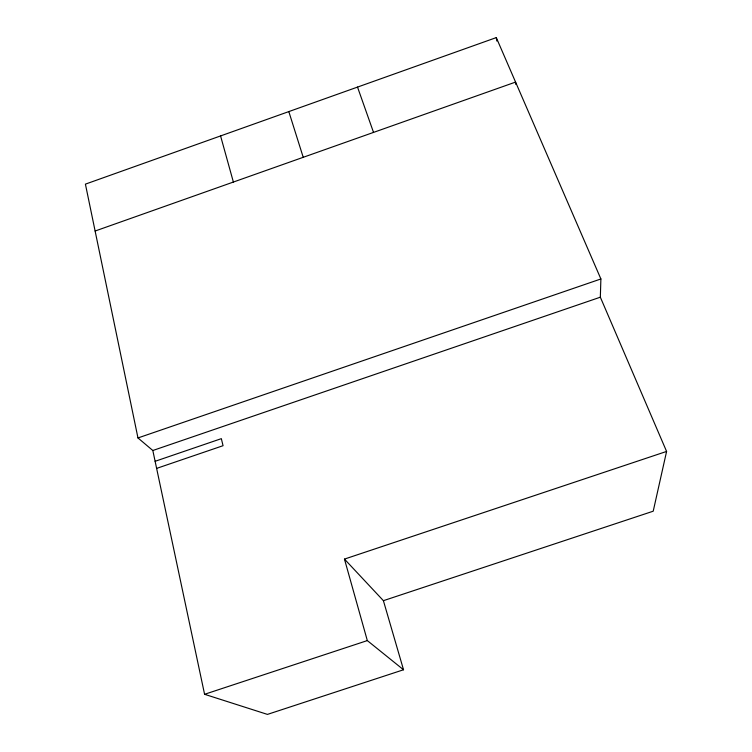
<?xml version="1.0" encoding="UTF-8"?>
<svg xmlns="http://www.w3.org/2000/svg" width="752" height="752" viewBox="0 0 752 752"><rect width="100%" height="100%" fill="white"/><g stroke="black" fill="none" stroke-linecap="round" stroke-linejoin="round"><path stroke-width="1.13" d="M600.34 297.19L600.886 278.964L496.292 37.6L85.408 184.137L137.973 437.946L152.825 450.504L204.582 694.293L267.439 714.4L403.523 669.769L383.398 600.679L344.463 559.093L666.592 451.435L600.34 297.19L152.825 450.504M666.592 451.435L653.215 511.2L383.398 600.679M95.119 231.024L515.571 82.09L515.797 84.421M137.973 437.946L600.886 278.964M155.119 461.296L221.342 438.651L223.053 445.701L156.623 468.393M204.582 694.293L367.324 640.591L403.523 669.769M357.52 87.091L373.528 132.408M288.824 111.597L303.225 157.309M344.463 559.093L367.324 640.591M220.571 135.933L233.383 182.05M496.292 37.6L496.865 41.069"/></g></svg>
